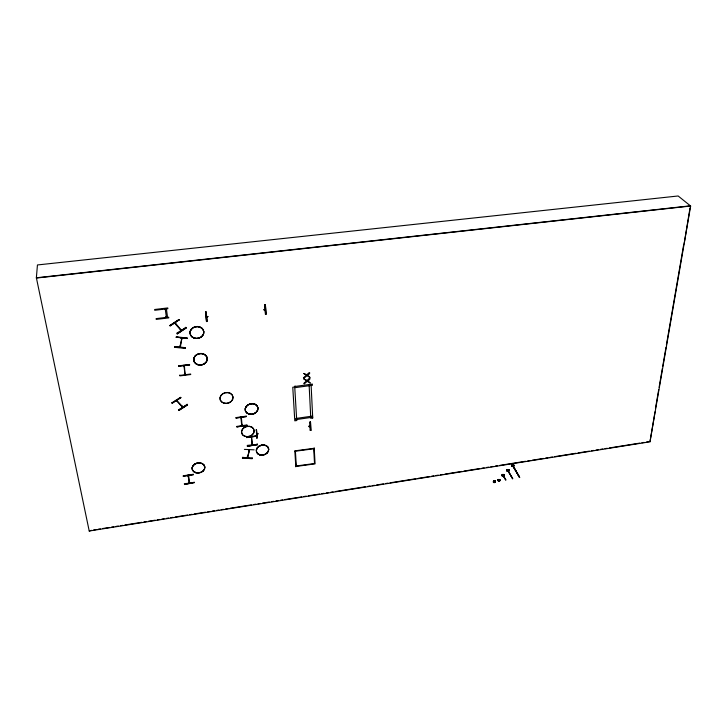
<?xml version="1.0" encoding="UTF-8"?>
<svg xmlns="http://www.w3.org/2000/svg" width="727" height="727" viewBox="0 0 727 727"><rect width="100%" height="100%" fill="white"/><g stroke="black" fill="none" stroke-linecap="round" stroke-linejoin="round"><path stroke-width="1.09" d="M180.414 346.443L179.869 347.342M188.093 474.904L188.238 476.358L188.529 475.44M493.578 481.992L493.651 481.474M184.858 373.932L184.885 373.342M495.241 481.392L494.378 480.911M499.867 480.229C499.322 478.311 497.504 481.092 498.113 479.938M499.513 480.811C498.54 478.784 498.068 482.364 499.885 480.229M498.468 480.611L499.84 480.374M499.658 479.956L499.04 479.584M499.831 480.529L499.794 479.929M501.921 475.267C507.964 477.648 497.677 473.977 503.62 476.403L504.511 474.904L503.602 476.303M502.184 475.313L502.684 474.558L503.893 475.022M502.33 474.74L503.766 474.74M503.02 475.903C500.912 474.94 505.074 474.958 503.202 475.903M502.475 474.786L502.484 474.631A1.1 0.682 3.8 0 1 504.174 475.331A1.1 0.682 3.8 0 1 502.475 475.785A1.1 0.682 3.8 0 1 502.593 474.604M503.511 475.822L503.947 475.304L502.466 475.649A1.1 0.682 3.8 0 0 504.174 475.176A1.1 0.682 3.8 0 0 502.602 474.449A1.1 0.682 3.8 0 0 502.484 475.631M503.62 476.403L503.584 475.949L505.81 479.984L503.384 476.14M501.812 475.676L503.647 476.085M506.683 470.796L508.5 471.187L509.136 469.942M506.764 470.405L508.573 471.369L506.674 470.496M507.173 469.851L508.736 469.978L507.873 470.751M507.328 469.751L507.546 470.923M507.255 470.542L507.019 470.405M507.164 470.133L507.528 469.678M506.664 470.787L508.564 471.069M507.328 470.732A1.09 0.672 4 0 1 507.437 469.569A1.09 0.672 4 0 1 509.018 470.278A1.09 0.672 4 0 1 507.328 470.732L507.946 470.187L508.327 470.869M508.682 470.533L508.046 471.005M513.017 466.398L519.66 477.448L513.353 466.225C510.963 464.826 510.927 466.398 513.353 466.498M512.49 466.143C510.545 463.217 515.879 466.907 511.908 465.734L511.962 465.026M511.908 465.734L511.953 465.18M512.989 466.143L512.898 465.389L512.108 465.925M512.435 465.88L513.571 465.58L512.998 464.853M512.889 466.071L513.462 465.853M513.244 466.352C514.698 463.072 513.771 467.506 513.126 465.88M511.544 465.898L513.253 466.652L513.38 466.143M247.189 457.774L249.525 450.058M248.898 450.649L249.316 450.676M240.864 417.562L240.828 416.816M241.746 425.704L241.537 424.304M252.478 444.906L251.469 436.927M174.489 347.306L185.412 348.397L185.458 347.588M174.535 346.525L185.458 347.679M242.409 458.055L252.214 458.701L252.242 457.937M252.287 458.337L242.445 457.319M184.422 365.663L184.985 374.55M184.912 373.923L185.43 373.769L185.512 374.614M188.148 475.667L189.229 483.264L189.056 482.056M188.675 476.203L188.22 476.212M189.093 482.646L189.52 482.437L189.611 483.182L188.602 475.594M240.946 417.371L241.391 418.252L241.182 416.762M241.618 424.968L242.109 424.804L242.1 425.658M241.673 425.54L242.136 425.477M252.024 444.324C253.25 443.961 251.215 444.152 252.133 445.042M655.027 411.8L649.983 441.798L89.221 531.019L36.377 277.778L690.386 205.814M655.463 408.483L658.717 389.572M659.107 387.346L662.361 368.435M662.742 366.208L666.005 347.297M666.386 345.071L683.634 244.954M689.996 208.049L684.089 244.072M649.983 441.798L690.65 206.032L678.146 195.981L37.441 264.955L36.35 278.059L690.65 206.032M174.489 347.352L174.58 346.834L185.512 347.888M176.252 337.428L176.343 336.883L187.33 338.01L187.23 338.528L176.225 337.083M180.314 347.261L181.941 338L179.842 347.142M513.289 466.343L511.463 465.662M242.409 458.101L252.287 458.237M244.381 449.395L254.15 449.831M247.598 457.965L249.461 449.877M175.016 323.242L175.598 323.688L174.971 323.279M176.261 337.292L187.202 338.191M181.414 330.331L174.771 322.315M176.507 400.741L176.943 400.459M182.077 406.802L182.986 407.193M493.906 481.092C492.897 483.001 496.377 480.865 494.078 481.038C492.806 482.655 496.605 482.492 493.569 482.037M247.316 457.21L247.707 456.665M179.96 346.497L179.996 345.925M247.371 457.219L247.371 456.638M508.228 471.241L512.744 478.72L508.264 471.396L509.318 470.096M265.164 309.775L263.965 309.92L265.146 309.448M174.544 323.052L181.168 330.612M180.441 329.776L180.978 329.667L180.378 329.404M310.129 426.531L309.084 426.676L308.92 425.967M513.226 466.58L514.125 465.189M176.479 400.641L182.622 407.393L181.959 406.675L182.513 406.52M207.068 321.189L206.005 311.638L205.523 311.974L206.513 321.552L207.131 321.479L206.05 311.838M206.513 321.543L205.532 311.938M493.651 481.619L494.142 481.156M495.114 482.065L494.542 480.911M207.658 316.854C208.44 315.573 206.895 317.935 206.841 316.463M508.473 471.496L509.3 470.305M513.253 466.652L514.098 465.571M508.673 470.814L508.818 470.542M503.838 475.585L503.975 475.013M181.559 337.964C181.023 339.155 182.286 339.436 181.214 338.273M498.213 479.802L498.458 480.82A0.918 0.573 3.7 0 0 499.876 480.511A0.918 0.573 3.7 0 0 498.558 479.902A0.918 0.573 3.7 0 0 498.458 480.892M257.867 433.392L257.749 433.783M240.919 417.489L241.737 425.622M242.091 425.568L241.373 417.489M170.109 325.805L179.16 319.844L170.082 325.596M179.224 319.962L178.86 319.535L169.8 325.505L170.173 325.923L179.142 319.635M176.779 333.175L185.867 327.532L177.188 333.893L186.185 327.932L177.179 333.847M171.872 402.885L180.587 397.296L180.914 397.687L172.226 403.258L171.881 402.858M180.85 397.569L172.145 402.922M176.343 400.014L182.895 407.02M178.86 410.428L187.502 404.884L178.86 410.419L178.469 409.728M184.894 373.76L185.403 373.86M256.013 430.03L256.54 429.993L257.176 438.172L256.613 438.245L256.458 429.675M494.051 481.001L494.587 481.029M257.049 433.883L257.967 433.792M507.51 469.951L507.973 469.915M91.457 530.31L89.221 531.019M93.692 529.956L95.928 529.601M98.163 529.247L100.399 528.892M102.634 528.538L109.341 527.466M111.576 527.111L113.812 526.757M116.047 526.403L118.283 526.048M120.518 525.694L122.754 525.339M124.989 524.985L141.747 522.313M143.982 521.959L146.218 521.604M148.453 521.25L155.16 520.187M157.395 519.823L159.631 519.469M161.867 519.114L164.102 518.76M166.338 518.406L168.573 518.051M170.809 517.697L173.044 517.342M175.28 516.979L187.575 515.025M189.811 514.671L192.046 514.316M194.291 513.962L205.477 512.181M207.713 511.826L209.958 511.472M212.193 511.108L214.429 510.754M216.673 510.399L218.909 510.045M221.144 509.691L223.389 509.336M225.624 508.973L227.86 508.618M230.095 508.264L251.36 504.883M253.605 504.529L255.84 504.174M258.076 503.811L260.311 503.457M262.556 503.102L269.272 502.039M271.507 501.675L273.743 501.321M275.987 500.967L278.223 500.612M280.458 500.258L282.694 499.903M284.939 499.54L301.723 496.877M303.959 496.514L306.203 496.159M308.439 495.805L319.626 494.024M321.87 493.669L324.106 493.315M326.341 492.961L328.586 492.606M330.821 492.243L333.057 491.888M335.292 491.534L365.508 486.726M367.753 486.372L369.988 486.018M372.224 485.663L374.469 485.309M376.704 484.945L383.42 483.882M385.655 483.528L387.891 483.164M390.135 482.81L415.871 478.72M418.107 478.366L429.303 476.585M431.538 476.23L433.783 475.867M436.018 475.513L438.254 475.158M440.489 474.804L442.734 474.449M444.969 474.095L461.754 471.423M463.999 471.069L479.666 468.57M481.901 468.215L484.137 467.861M486.381 467.506L488.617 467.152M490.852 466.798L493.088 466.434M495.332 466.08L497.568 465.725M499.803 465.371L525.548 461.272M527.784 460.918L530.019 460.564M532.264 460.209L543.451 458.428M545.686 458.074L547.931 457.719M550.166 457.365L552.402 457.001M554.646 456.647L575.911 453.266M578.147 452.912L589.333 451.131M591.578 450.776L593.814 450.422M596.049 450.068L598.285 449.704M600.529 449.35L602.765 448.995M605 448.641L607.245 448.286M609.48 447.932L639.696 443.125M641.932 442.77L644.177 442.407M646.412 442.052L648.648 441.698M296.234 465.98L314.518 463.526L313.7 448.468M295.725 466.498L315.073 463.871L314.209 447.95M184.322 483.746L194.445 482.564L184.431 484.527L194.391 482.21M183.222 475.794L193.355 474.249L193.418 474.704L183.286 476.24M183.268 476.112L193.4 474.577M294.762 450.867L314.318 448.268M295.335 451.222L313.8 448.786M236.866 426.876L236.82 426.413L247.007 424.95L247.053 425.413L236.866 426.876L247.044 425.395M312.619 416.062L295.744 418.488L295.807 419.633L312.683 417.216M257.313 444.379L247.225 445.406M257.313 444.306L247.334 446.178L257.349 444.751L257.231 443.979M257.34 444.706L247.325 446.133M246.199 416.162L235.948 417.607L236.002 418.07L246.244 416.626L246.199 416.135M235.984 417.943L246.226 416.498M246.589 437.49L256.658 436.073M246.607 437.609L256.676 436.2L256.631 435.746L246.535 437.254M310.302 430.102L310.865 430.311L310.22 430.084M309.875 421.96L310.52 422.178L310.865 430.32M310.32 430.402L310.011 422.187L310.52 422.196M309.938 426.195L309.084 426.676M257.876 434.092L256.867 434.237M295.153 386.446L312.383 384.083L312.437 385.283L295.226 387.645L294.998 385.937M179.851 375.423L190.647 374.023L190.71 374.523L179.914 375.886L179.805 375.077M178.733 366.353L178.669 365.845L189.538 364.481L189.593 364.99L178.688 365.999M178.715 366.217L189.574 364.863M184.095 366.608L184.467 366.562M264.055 309.575L265.037 309.457M206.732 316.527L207.731 316.409M264.083 309.902L265.055 309.793M206.768 316.854L207.768 316.745M265.382 314.064L266.073 314.282L265.373 304.749L266.073 314.273M265.437 304.767L264.746 304.558L265.473 314.355M309.266 426.658L310.038 426.222M264.919 304.786L265.555 314.3M507.7 470.978L507.237 470.814M251.497 437.727L251.297 437.109M185.012 374.614L183.895 365.154M498.586 480.892L498.358 480.72A1.1 0.691 3.7 0 0 500.076 480.238A1.1 0.691 3.7 0 0 498.486 479.511A1.1 0.691 3.7 0 0 498.368 480.711M187.502 404.884L187.112 404.194M186.194 327.968L185.785 327.25M513.217 466.207L519.66 477.448M513.08 466.271L519.523 477.521M508.291 471.114L512.608 478.793M503.447 476.021L505.81 479.984M493.524 481.692L493.897 482.41A1.1 0.809 -26.5 0 0 495.423 481.338A1.1 0.809 -26.5 0 0 493.769 481.065A1.1 0.809 -26.5 0 0 493.951 482.492M252.069 444.879L251.478 437.009M256.395 429.712L257.031 437.881M181.268 338.273L181.377 339.009M184.485 365.908L184.567 366.453M183.886 365.981L184.104 366.708M175.471 322.942L175.598 323.688M182.277 405.948L182.359 406.511M295.426 451.549L296.334 466.307M294.853 451.185L295.825 466.816M310.465 422.16L310.811 430.293M310.093 422.214L310.447 430.339M513.516 465.153L513.562 465.734L513.516 465.153M303.695 373.469L306.331 375.259L303.413 377.867L303.941 378.331L306.903 375.714L310.075 377.504L307.675 375.196C310.665 373.678 310.484 370.479 306.939 374.705L303.695 373.469M303.995 379.103L306.621 380.875L303.713 383.465L304.24 383.929L307.185 381.321L310.347 383.102L307.957 380.803C310.938 379.303 310.756 376.123 307.221 380.321L303.995 379.103M166.11 316.663L165.938 317.445L166.11 316.663M165.156 309.484L165.074 308.884L165.156 309.484M187.184 404.485L178.515 410.055L187.202 404.53M312.719 418.007L310.792 418.289L309.111 384.756L311.083 384.492L312.719 418.007M296.725 420.542L294.789 420.824L292.763 387.246L294.735 386.973L296.725 420.542M166.401 317.39L156.114 318.626L156.223 319.398L168.764 317.89L168.673 317.19L167.546 317.335L166.41 308.893L167.873 308.721L167.764 307.939L154.624 309.502L154.733 310.284L165.265 309.03L166.401 317.39M494.015 482.61A1.1 0.809 -26.5 0 0 495.487 481.465A1.1 0.809 -26.5 0 0 493.833 481.183A1.1 0.809 -26.5 0 0 494.015 482.61M493.969 482.246A0.909 0.672 -26.5 0 0 495.196 481.292A0.909 0.672 -26.5 0 0 493.824 481.065A0.909 0.672 -26.5 0 0 493.969 482.246M507.328 470.887A1.09 0.672 4 0 0 509.009 470.433A1.09 0.672 4 0 0 507.437 469.724A1.09 0.672 4 0 0 507.328 470.887M502.575 475.822A0.909 0.573 3.8 0 0 503.975 475.44A0.909 0.573 3.8 0 0 502.666 474.84A0.909 0.573 3.8 0 0 502.575 475.822M512.126 465.898A1.081 0.663 4.1 0 0 513.798 465.453A1.081 0.663 4.1 0 0 512.226 464.753A1.081 0.663 4.1 0 0 512.126 465.898M512.117 466.052A1.081 0.663 4.1 0 0 513.789 465.607A1.081 0.663 4.1 0 0 512.217 464.898A1.081 0.663 4.1 0 0 512.117 466.052M498.358 480.865A1.1 0.691 3.7 0 0 500.067 480.402A1.1 0.691 3.7 0 0 498.486 479.666A1.1 0.691 3.7 0 0 498.358 480.865M245.054 436.309A6.407 5.134 -13.7 0 0 254.15 430.52A6.407 5.134 -13.7 0 0 244.281 427.412A6.407 5.134 -13.7 0 0 245.054 436.309M245.099 436.445A6.379 5.116 -13.7 0 0 254.168 430.675A6.379 5.116 -13.7 0 0 244.327 427.585A6.379 5.116 -13.7 0 0 245.099 436.445M248.725 413.89A6.479 5.271 -13.9 0 0 257.949 408.001A6.479 5.271 -13.9 0 0 247.962 404.748A6.479 5.271 -13.9 0 0 248.725 413.89M248.779 414.026A6.452 5.253 -13.9 0 0 257.958 408.165A6.443 5.243 -13.9 0 0 248.016 404.921A6.452 5.253 -13.9 0 0 248.779 414.026A6.443 5.243 -13.9 0 0 257.949 408.156A6.452 5.253 -13.9 0 0 248.016 404.921A6.443 5.243 -13.9 0 0 248.779 414.008M223.725 403.121A6.552 5.371 -11.8 0 0 232.994 397.169A6.552 5.371 -11.8 0 0 222.807 393.843A6.552 5.371 -11.8 0 0 223.725 403.121M223.68 403.003A6.588 5.407 -11.8 0 0 233.003 397.024A6.588 5.407 -11.8 0 0 222.753 393.67A6.588 5.407 -11.8 0 0 223.68 403.003M197.699 364.654A6.77 5.698 -9 0 0 207.222 358.475A6.77 5.698 -9 0 0 196.59 354.849A6.77 5.698 -9 0 0 197.699 364.654A6.816 5.725 -9 0 0 207.259 358.475A6.816 5.725 -9 0 0 196.572 354.821A6.816 5.725 -9 0 0 197.68 364.681M197.653 364.545A6.816 5.725 -9 0 0 207.231 358.329A6.816 5.725 -9 0 0 196.544 354.676A6.816 5.725 -9 0 0 197.653 364.545M194.054 338.046A6.916 5.916 -8.1 0 0 203.778 331.712A6.916 5.916 -8.1 0 0 192.9 327.868A6.916 5.916 -8.1 0 0 194.054 338.046A6.888 5.889 -8.1 0 0 203.751 331.73A6.888 5.889 -8.1 0 0 192.919 327.904A6.888 5.889 -8.1 0 0 194.073 338.037M194.027 337.928A6.925 5.925 -8.1 0 0 203.769 331.585A6.925 5.925 -8.1 0 0 192.873 327.732A6.925 5.925 -8.1 0 0 194.027 337.928M259.721 454.729A6.298 4.98 -14.7 0 0 268.681 449.041A6.298 4.98 -14.7 0 0 259.039 446.078A6.298 4.98 -14.7 0 0 259.721 454.729M259.766 454.866A6.27 4.962 -14.7 0 0 268.699 449.204A6.27 4.962 -14.7 0 0 259.085 446.251A6.27 4.962 -14.7 0 0 259.766 454.866A6.261 4.953 -14.7 0 0 268.681 449.204A6.261 4.953 -14.7 0 0 259.094 446.251A6.261 4.953 -14.7 0 0 259.775 454.848M195.845 472.704A6.361 4.971 -10.6 0 0 204.76 467.034A6.398 4.998 -10.6 0 0 194.781 464.126A6.398 4.998 -10.6 0 0 195.836 472.732A6.398 4.998 -10.6 0 0 204.796 467.025A6.361 4.971 -10.6 0 0 194.8 464.144A6.361 4.971 -10.6 0 0 195.845 472.704M195.808 472.568A6.398 4.998 -10.6 0 0 204.778 466.87A6.398 4.998 -10.6 0 0 194.754 463.971A6.398 4.998 -10.6 0 0 195.808 472.568"/></g></svg>
